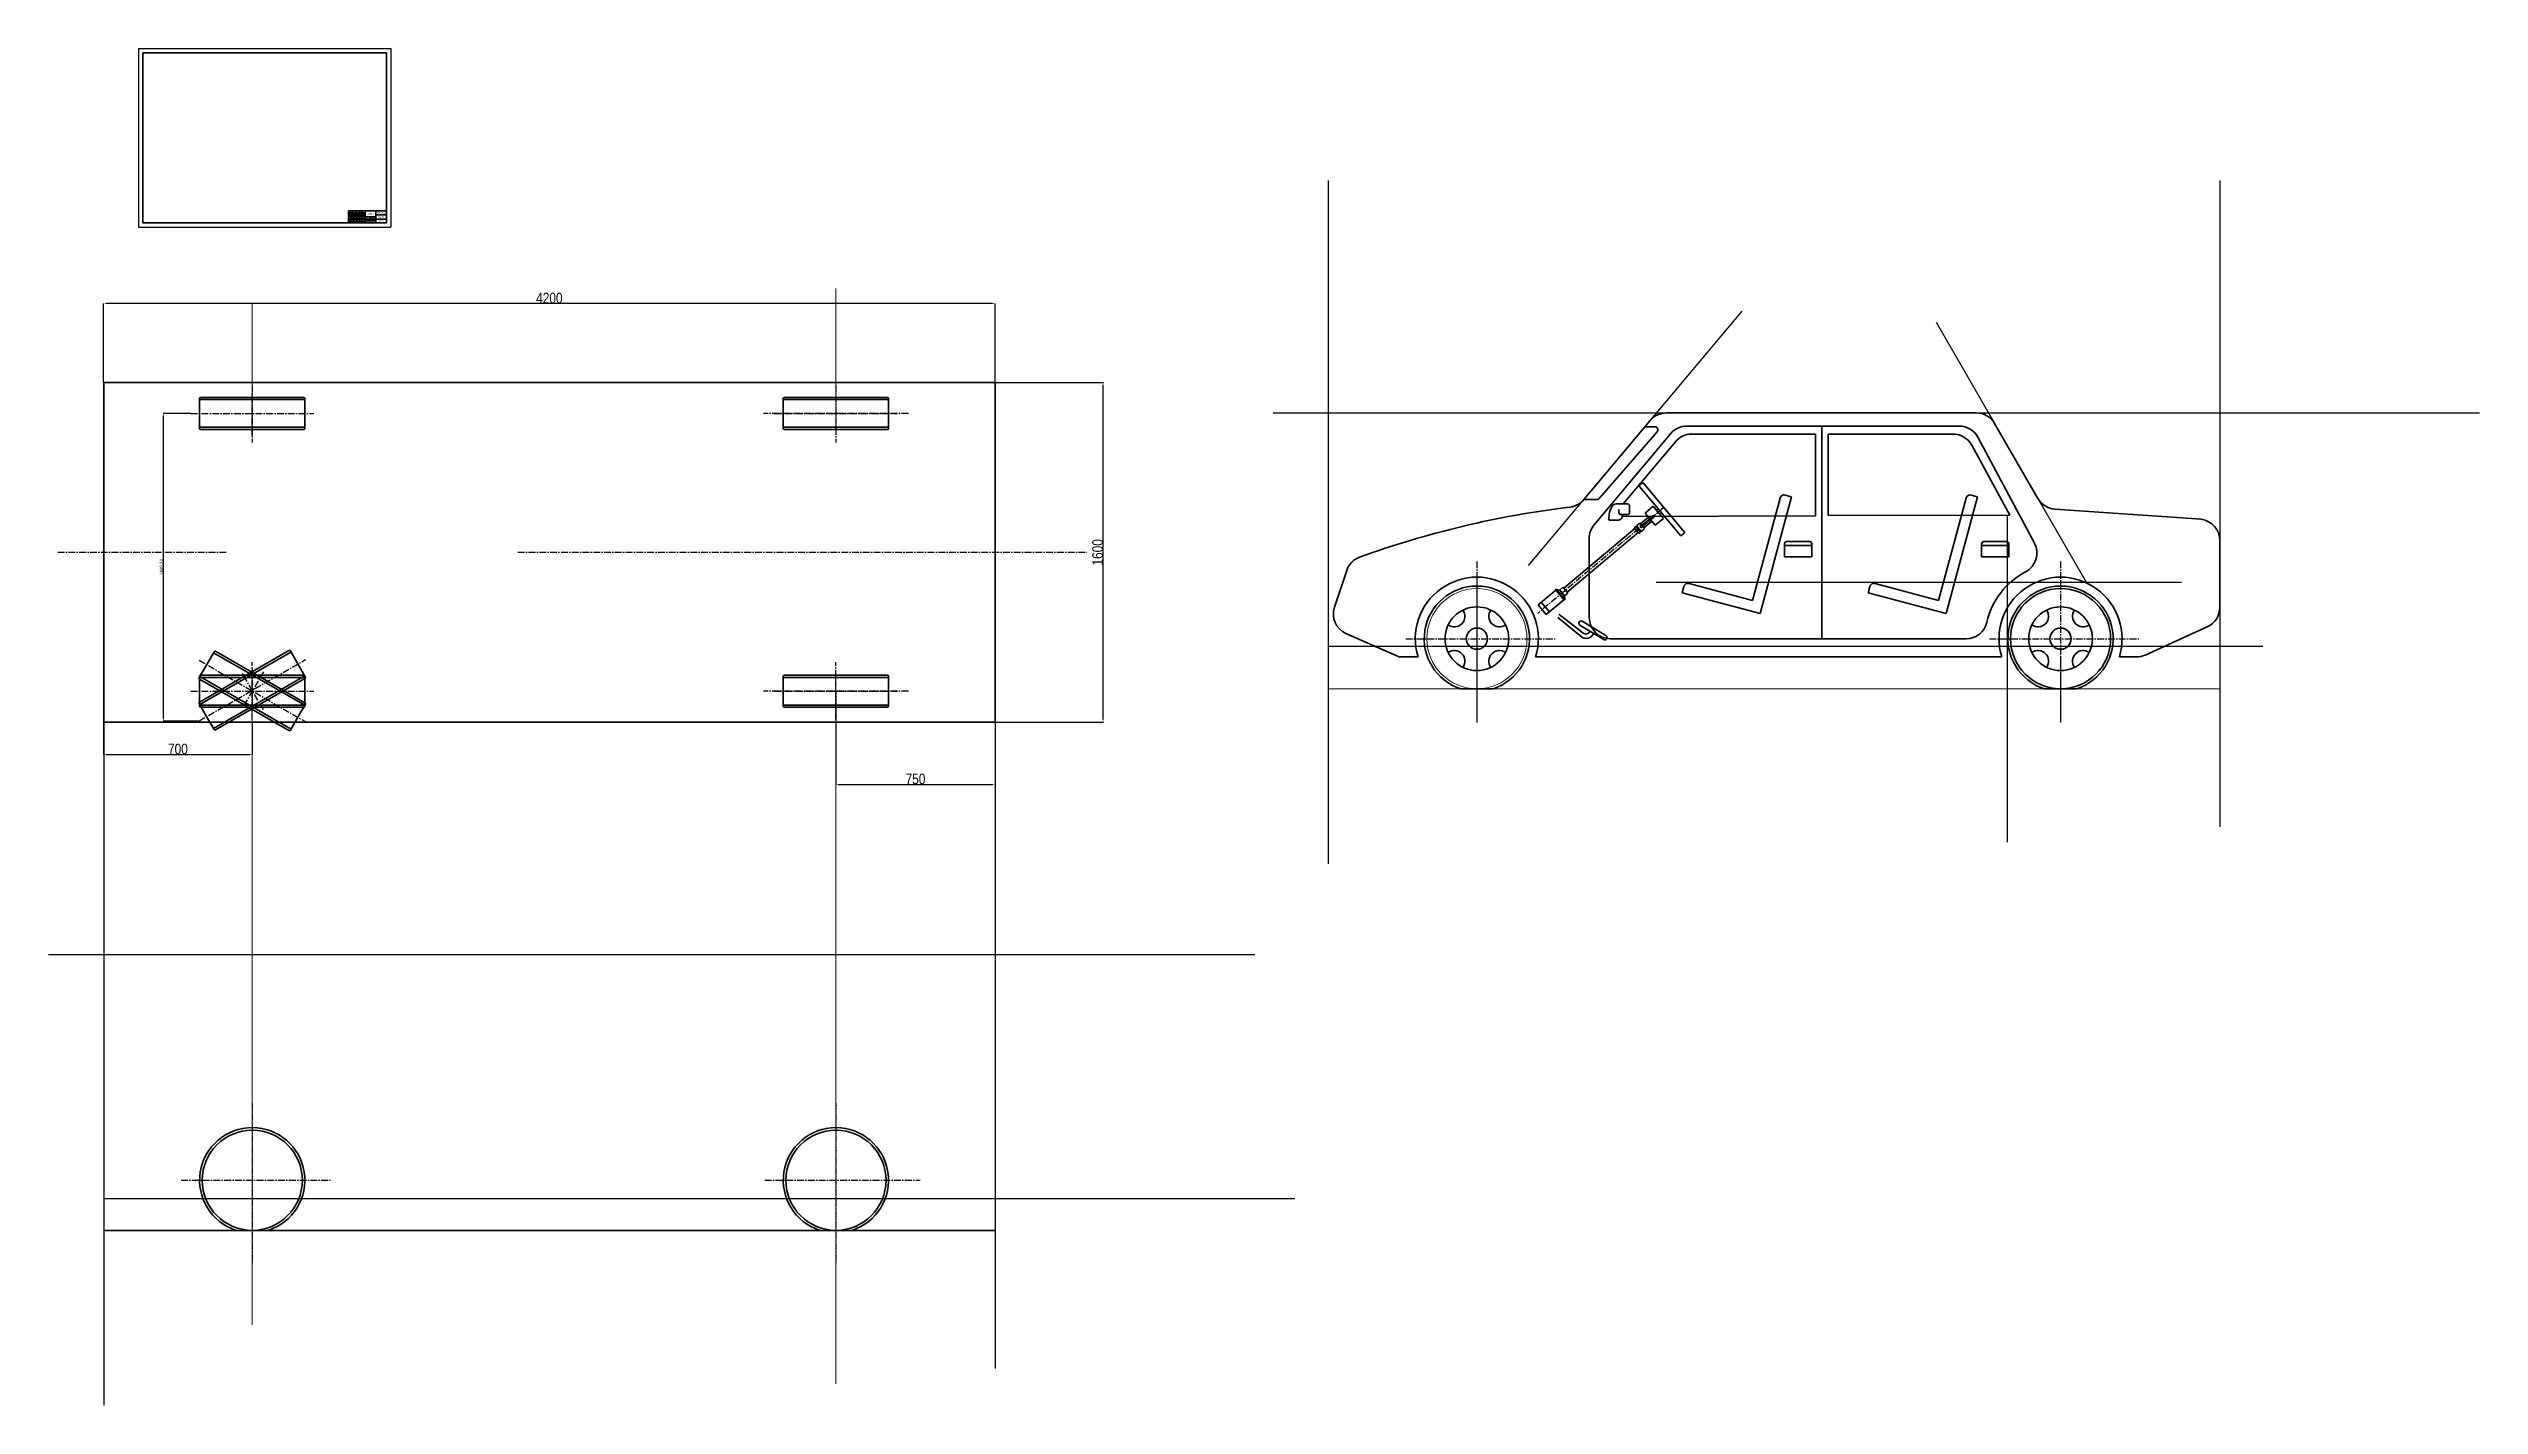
# Model space of a CAD drawing. Header units: millimetres. Extents: x 2658 to 15481, y -10305 to 2746.
# Drawn here: x 4029 to 15481, y -3648 to 2746 of the extents above; entities that cross this region are included whole.
import ezdxf

# ---------------------------------------------------------------- set-up
doc = ezdxf.new("R2010")
doc.units = ezdxf.units.MM
doc.linetypes.add('CENTER', pattern=[50.8, 31.75, -6.35, 6.35, -6.35])
doc.layers.get('Defpoints').update_dxf_attribs({"lineweight": 50})
for name, color, linetype, lineweight in [('中心线层', 1, 'CENTER', 25), ('总内框线', 7, 'Continuous', 50), ('粗实线', 250, 'Continuous', 40), ('细线层', 250, 'Continuous', 20)]:
    doc.layers.add(name, color=color, linetype=linetype, lineweight=lineweight)
doc.layers.add('标注层', color=5, linetype='Continuous', lineweight=25, transparency=0.45)
doc.styles.get("Standard").update_dxf_attribs({"font": 'txt', "bigfont": 'gbcbig.shx'})
doc.styles.add('陈杰（2）', font='Arial.ttf', dxfattribs={"width": 0.8})
doc.dimstyles.new('ISO-25', dxfattribs={"dimtxt": 2.5, "dimasz": 2.5, "dimexe": 1.25, "dimexo": 0.625, "dimtad": 1, "dimtxsty": 'Standard', "dimcen": 2.5, "dimadec": 0, "dimazin": 0, "dimtfac": 1, "dimtmove": 0, "dimatfit": 3, "dimfxl": 1, "dimarcsym": 0})

# ---------------------------------------------------------------- blocks, each defined once
blk = doc.blocks.new('*D6')
at = {"layer": 'Defpoints', "color": 0, "lineweight": 50, "transparency": 16777216}
for p in [(8488, 1172), (8997, 1172), (8488, -428)]:
    blk.add_point(p, dxfattribs=at)
at = {"layer": '标注层', "color": 0, "lineweight": -2, "transparency": 16777216}
for p, q in [((8490, 1172), (8999, 1172)), ((8997, -416), (8997, 1160)), ((8490, -428), (8999, -428))]:
    blk.add_line(p, q, dxfattribs=at)
at = {"layer": '标注层', "color": 0, "lineweight": 50, "transparency": 16777216}
for points in [[(8995, 1160), (8999, 1160), (8997, 1172)], [(8995, -416), (8999, -416), (8997, -428)]]:
    blk.add_solid(points, dxfattribs=at)
at = {"layer": '标注层', "color": 0, "lineweight": 25, "transparency": 16777216, "insert": (8971, 372), "char_height": 50, "attachment_point": 5, "rotation": 90, "style": '陈杰（2）'}
blk.add_mtext('1600', dxfattribs=at)
blk = doc.blocks.new('*D7')
at = {"layer": 'Defpoints', "color": 0, "lineweight": 50, "transparency": 16777216}
for p in [(4288, 1544), (4288, 1172), (8488, 1172)]:
    blk.add_point(p, dxfattribs=at)
at = {"layer": '标注层', "color": 0, "lineweight": -2, "transparency": 16777216}
for p, q in [((4288, 1174), (4288, 1545)), ((8476, 1544), (4300, 1544)), ((8488, 1174), (8488, 1545))]:
    blk.add_line(p, q, dxfattribs=at)
at = {"layer": '标注层', "color": 0, "lineweight": 50, "transparency": 16777216}
for points in [[(4300, 1546), (4300, 1542), (4288, 1544)], [(8476, 1546), (8476, 1542), (8488, 1544)]]:
    blk.add_solid(points, dxfattribs=at)
at = {"layer": '标注层', "color": 0, "lineweight": 25, "transparency": 16777216, "insert": (6388, 1570), "char_height": 50, "attachment_point": 5, "style": '陈杰（2）'}
blk.add_mtext('4200', dxfattribs=at)
blk = doc.blocks.new('*D8')
at = {"layer": 'Defpoints', "color": 0, "lineweight": -3, "transparency": 16777216}
for p in [(4699, 1027), (4569, -423), (4737, -423)]:
    blk.add_point(p, dxfattribs=at)
at = {"layer": '标注层', "color": 0, "lineweight": -2, "transparency": 16777216}
for p, q in [((4697, 1027), (4568, 1027)), ((4569, 1015), (4569, -411)), ((4735, -423), (4568, -423))]:
    blk.add_line(p, q, dxfattribs=at)
at = {"layer": '标注层', "color": 0, "lineweight": -3, "transparency": 16777216}
for points in [[(4567, 1015), (4571, 1015), (4569, 1027)], [(4567, -411), (4571, -411), (4569, -423)]]:
    blk.add_solid(points, dxfattribs=at)
at = {"layer": '标注层', "color": 0, "lineweight": 25, "transparency": 16777216, "insert": (4560, 302), "char_height": 15, "attachment_point": 5, "rotation": 90, "style": '陈杰（2）'}
blk.add_mtext('1449.24', dxfattribs=at)
blk = doc.blocks.new('*D9')
at = {"layer": 'Defpoints', "color": 0, "lineweight": 50, "transparency": 16777216}
for p in [(4288, -428), (4988, -428), (4988, -581)]:
    blk.add_point(p, dxfattribs=at)
at = {"layer": '标注层', "color": 0, "lineweight": -2, "transparency": 16777216}
for p, q in [((4288, -430), (4288, -582)), ((4988, -430), (4988, -582)), ((4300, -581), (4976, -581))]:
    blk.add_line(p, q, dxfattribs=at)
at = {"layer": '标注层', "color": 0, "lineweight": 50, "transparency": 16777216}
for points in [[(4300, -579), (4300, -583), (4288, -581)], [(4976, -579), (4976, -583), (4988, -581)]]:
    blk.add_solid(points, dxfattribs=at)
at = {"layer": '标注层', "color": 0, "lineweight": 25, "transparency": 16777216, "insert": (4638, -555), "char_height": 50, "attachment_point": 5, "style": '陈杰（2）'}
blk.add_mtext('700', dxfattribs=at)
blk = doc.blocks.new('*D10')
at = {"layer": 'Defpoints', "color": 0, "lineweight": -3, "transparency": 16777216}
for p in [(7738, -278), (8488, -278), (8488, -722)]:
    blk.add_point(p, dxfattribs=at)
at = {"layer": '标注层', "color": 0, "lineweight": -2, "transparency": 16777216}
for p, q in [((7738, -280), (7738, -723)), ((8488, -280), (8488, -723)), ((7750, -722), (8476, -722))]:
    blk.add_line(p, q, dxfattribs=at)
at = {"layer": '标注层', "color": 0, "lineweight": -3, "transparency": 16777216}
for points in [[(7750, -720), (7750, -724), (7738, -722)], [(8476, -720), (8476, -724), (8488, -722)]]:
    blk.add_solid(points, dxfattribs=at)
at = {"layer": '标注层', "color": 0, "lineweight": 25, "transparency": 16777216, "insert": (8113, -696), "char_height": 50, "attachment_point": 5, "style": '陈杰（2）'}
blk.add_mtext('750', dxfattribs=at)

msp = doc.modelspace()

# ---------------------------------------------------------------- linework, layer by layer
for p, q in [((4451.853, 2745.739), (4451.853, 1904.739)), ((4451.853, 2745.739), (5640.853, 2745.739)), ((5640.853, 2745.739), (5640.853, 1904.739)), ((5440.853, 1973.739), (5520.853, 1973.739)), ((5440.853, 1966.739), (5520.853, 1966.739)), ((5620.853, 1980.739), (5620.853, 1924.739)), ((4451.853, 1904.739), (5640.853, 1904.739)), ((5440.853, 1945.739), (5520.853, 1945.739)), ((5440.853, 1938.739), (5520.853, 1938.739)), ((5440.853, 1931.739), (5520.853, 1931.739)), ((5620.853, 1924.739), (5440.853, 1924.739)), ((5527.353, 1942.739), (5527.353, 1933.739)), ((5533.853, 1942.739), (5533.853, 1933.739)), ((5540.353, 1942.739), (5540.353, 1933.739))]:
    msp.add_line(p, q)
at = {"layer": 'Defpoints', "lineweight": 50}
for p, q in [((4740.118, 1091.536), (5236.118, 1091.536)), ((7490.118, 1091.536), (7986.118, 1091.536)), ((4740.118, 961.536), (5236.118, 961.536)), ((7490.118, 961.536), (7986.118, 961.536)), ((4740.844, -345.687), (5170.393, -97.687)), ((4806.193, -100.898), (5235.742, -348.898)), ((4740.118, -217.492), (5236.118, -217.492)), ((4741.193, -213.481), (5170.742, -461.481)), ((4805.844, -458.27), (5235.393, -210.27)), ((7490.118, -217.492), (7986.118, -217.492)), ((4740.118, -347.492), (5236.118, -347.492)), ((7490.118, -347.492), (7986.118, -347.492))]:
    msp.add_line(p, q, dxfattribs=at)
at = {"layer": 'Defpoints'}
for p, q in [((11536.482, 698.27), (11524.066, 687.852)), ((11542.399, 697.753), (11735.574, 467.536)), ((11716.723, 451.718), (11523.548, 681.935)), ((11588.509, 589.082), (11550.503, 557.191)), ((11588.509, 589.082), (11550.503, 557.191)), ((11588.509, 589.082), (11606.157, 568.05)), ((11501.839, 483.975), (11167.392, 203.341)), ((11518.001, 464.714), (11183.554, 184.08)), ((11501.839, 483.975), (11273.807, 292.633)), ((11506.251, 494.154), (11498.65, 487.776)), ((11518.001, 464.714), (11498.65, 487.776)), ((11506.251, 494.154), (11528.791, 467.292)), ((11513.241, 493.542), (11509.441, 490.353)), ((11525.254, 510.099), (11510.052, 497.343)), ((11532.592, 470.481), (11510.052, 497.343)), ((11518.001, 464.714), (11521.19, 460.914)), ((11528.791, 467.292), (11521.19, 460.914)), ((11528.443, 506.299), (11525.254, 510.099)), ((11529.403, 474.281), (11525.602, 471.092)), ((11533.487, 500.288), (11525.886, 493.91)), ((11525.886, 493.91), (11531.96, 486.67)), ((11566.449, 538.189), (11528.443, 506.299)), ((11544.605, 487.038), (11528.443, 506.299)), ((11539.561, 493.049), (11531.96, 486.67)), ((11547.794, 483.237), (11532.592, 470.481)), ((11573.964, 531.682), (11534.752, 498.779)), ((11577.508, 527.459), (11538.296, 494.557)), ((11582.61, 518.928), (11544.605, 487.038)), ((11544.605, 487.038), (11547.794, 483.237)), ((11550.503, 557.191), (11572.758, 530.67)), ((11586.543, 545.115), (11572.547, 533.371)), ((11578.925, 525.77), (11572.547, 533.371)), ((11572.547, 533.371), (11573.964, 531.682)), ((11574.529, 528.558), (11589.732, 541.314)), ((11576.301, 526.447), (11598.556, 499.925)), ((11578.925, 525.77), (11577.508, 527.459)), ((11592.921, 537.514), (11578.925, 525.77)), ((11589.732, 541.314), (11586.543, 545.115)), ((11589.732, 541.314), (11592.921, 537.514)), ((11636.561, 531.816), (11598.556, 499.925)), ((11606.157, 568.05), (11636.561, 531.816)), ((11735.056, 461.619), (11722.64, 451.201)), ((11129.735, 194.19), (11046.123, 124.032)), ((11046.123, 124.032), (11084.392, 78.425)), ((11061.325, 136.788), (11099.594, 91.181)), ((11168.003, 148.584), (11084.392, 78.425)), ((11148.869, 171.387), (11129.735, 194.19)), ((11152.67, 174.576), (11133.536, 197.379)), ((11149.001, 194.385), (11133.536, 197.379)), ((11148.869, 171.387), (11168.003, 148.584)), ((11164.203, 207.141), (11149.001, 194.385)), ((11149.001, 194.385), (11171.541, 167.523)), ((11152.67, 174.576), (11171.804, 151.773)), ((11167.392, 203.341), (11164.203, 207.141)), ((11167.392, 203.341), (11183.554, 184.08)), ((11186.743, 180.279), (11171.541, 167.523)), ((11171.541, 167.523), (11171.804, 151.773)), ((11183.554, 184.08), (11186.743, 180.279))]:
    msp.add_line(p, q, dxfattribs=at)
at = {"layer": 'Defpoints', "lineweight": 50}
for points in [[(4740.118, 1026.536), (4740.118, 1097.036, -0.414213562), (4745.118, 1102.036), (5231.118, 1102.036, -0.414213562), (5236.118, 1097.036), (5236.118, 1026.536)], [(7490.118, 1026.536), (7490.118, 1097.036, -0.414213562), (7495.118, 1102.036), (7981.118, 1102.036, -0.414213562), (7986.118, 1097.036), (7986.118, 1026.536)], [(4740.118, 1026.536), (4740.118, 956.036, 0.414213562), (4745.118, 951.036), (5231.118, 951.036, 0.414213562), (5236.118, 956.036), (5236.118, 1026.536)], [(7490.118, 1026.536), (7490.118, 956.036, 0.414213562), (7495.118, 951.036), (7981.118, 951.036, 0.414213562), (7986.118, 956.036), (7986.118, 1026.536)], [(4773.344, -401.978), (4738.094, -340.924, -0.414213562), (4739.924, -334.093), (5160.813, -91.093, -0.414213562), (5167.643, -92.924), (5202.893, -153.978)], [(4773.693, -157.189), (4808.943, -96.135, -0.414213562), (4815.773, -94.304), (5236.662, -337.304, -0.414213562), (5238.492, -344.135), (5203.242, -405.189)], [(4773.693, -157.189), (4738.443, -218.244, 0.414213562), (4740.273, -225.074), (5161.162, -468.074, 0.414213562), (5167.992, -466.244), (5203.242, -405.189)], [(4740.118, -282.492), (4740.118, -211.992, -0.414213562), (4745.118, -206.992), (5231.118, -206.992, -0.414213562), (5236.118, -211.992), (5236.118, -282.492)], [(4773.344, -401.978), (4808.594, -463.033, 0.414213562), (4815.424, -464.863), (5236.313, -221.863, 0.414213562), (5238.143, -215.033), (5202.893, -153.978)], [(7490.118, -282.492), (7490.118, -211.992, -0.414213562), (7495.118, -206.992), (7981.118, -206.992, -0.414213562), (7986.118, -211.992), (7986.118, -282.492)], [(4740.118, -282.492), (4740.118, -352.992, 0.414213562), (4745.118, -357.992), (5231.118, -357.992, 0.414213562), (5236.118, -352.992), (5236.118, -282.492)], [(7490.118, -282.492), (7490.118, -352.992, 0.414213562), (7495.118, -357.992), (7981.118, -357.992, 0.414213562), (7986.118, -352.992), (7986.118, -282.492)]]:
    msp.add_lwpolyline(points, format="xyb", dxfattribs=at)
at = {"layer": 'Defpoints'}
for centre, radius, start, end in [((11526.766, 684.635), 4.2, 130, 220), ((11539.182, 695.053), 4.2, 40, 130), ((11732.357, 464.836), 4.2, 310, 40), ((11719.941, 454.418), 4.2, 220, 310), ((11131.635, 195.785), 2.481, 40, 220), ((11169.904, 150.178), 2.481, 220, 40)]:
    msp.add_arc(centre, radius, start, end, dxfattribs=at)
at = {"layer": '中心线层', "lineweight": -3}
for p, q in [((4988.118, 1160.349), (4988.118, 889.503)), ((7738.118, 1160.349), (7738.118, 889.503)), ((8079.421, 1026.536), (7397.419, 1026.536)), ((10758, 329.343), (10758, -430.146)), ((10758, 246.161), (10758, -430.146)), ((13508, 329.343), (13508, -430.146)), ((10422.961, -34.94), (11126.18, -34.94)), ((13172.961, -34.94), (13876.18, -34.94)), ((4988.118, -416.305), (4988.118, -145.46)), ((7738.118, -416.305), (7738.118, -145.46)), ((13508, -120.94), (13508, -430.146)), ((8079.421, -282.492), (7397.419, -282.492)), ((4988.118, -2222.718), (4988.118, -2982.207)), ((7738.118, -2222.718), (7738.118, -2982.207)), ((4653.08, -2587), (5356.299, -2587)), ((7403.08, -2587), (8134.29, -2587))]:
    msp.add_line(p, q, dxfattribs=at)
at = {"layer": '中心线层'}
for p, q in [((4988.118, 921.672), (4988.118, 1122.371)), ((4698.669, 1026.536), (5277.568, 1026.536)), ((7448.669, 1026.536), (8027.568, 1026.536)), ((11638.987, 582.644), (11044.899, 84.146)), ((4071.535, 372.022), (4866.777, 372.022)), ((6239.632, 372.022), (8920.179, 372.022)), ((4737.448, -422.703), (5238.789, -133.254)), ((4737.797, -136.465), (5239.138, -425.914)), ((5040.55, -368.793), (4940.201, -194.982)), ((5040.899, -190.375), (4940.55, -364.185)), ((4988.118, -177.629), (4988.118, -378.328)), ((4698.669, -282.492), (5277.568, -282.492)), ((7448.669, -282.492), (8027.568, -282.492))]:
    msp.add_line(p, q, dxfattribs=at)
at = {"layer": '总内框线'}
for p, q in [((4471.853, 2725.739), (5620.853, 2725.739)), ((4471.853, 2725.739), (4471.853, 1924.739)), ((5620.853, 2725.739), (5620.853, 1924.739)), ((5440.853, 1980.739), (5620.853, 1980.739)), ((5440.853, 1924.739), (5440.853, 1980.739)), ((5440.853, 1959.739), (5520.853, 1959.739)), ((5440.853, 1952.739), (5570.853, 1952.739)), ((5450.853, 1980.739), (5450.853, 1952.739)), ((5452.853, 1952.739), (5452.853, 1924.739)), ((5460.853, 1980.739), (5460.853, 1952.739)), ((5464.853, 1952.739), (5464.853, 1924.739)), ((5476.853, 1980.739), (5476.853, 1952.739)), ((5480.853, 1952.739), (5480.853, 1924.739)), ((5492.853, 1980.739), (5492.853, 1952.739)), ((5492.853, 1952.739), (5492.853, 1924.739)), ((5504.853, 1980.739), (5504.853, 1924.739)), ((5520.853, 1980.739), (5520.853, 1924.739)), ((5546.853, 1933.739), (5546.853, 1952.739)), ((5558.853, 1933.739), (5558.853, 1952.739)), ((5570.853, 1924.739), (5570.853, 1980.739)), ((5570.853, 1962.739), (5620.853, 1962.739)), ((4471.853, 1924.739), (5620.853, 1924.739)), ((5520.853, 1942.739), (5570.853, 1942.739)), ((5520.853, 1933.739), (5570.853, 1933.739)), ((5570.853, 1942.739), (5620.853, 1942.739))]:
    msp.add_line(p, q, dxfattribs=at)
at = {"layer": '粗实线', "lineweight": -3}
for p, q in [((11001.899, 310.367), (12007.554, 1508.86)), ((13630.415, 229.06), (12922.953, 1454.42)), ((14078.344, 229.06), (11602.654, 229.06))]:
    msp.add_line(p, q, dxfattribs=at)
at = {"layer": '粗实线'}
for p, q in [((11262.042, 620.393), (11574.98, 993.339)), ((11310.799, 501.93), (11670.884, 931.063)), ((11334.274, 625.556), (11606.839, 939.292)), ((11595.515, 964.129), (11550.471, 964.129)), ((11651.585, 1029.06), (13110.799, 1029.06)), ((11747.476, 966.784), (13030.584, 966.947)), ((11769.718, 928.883), (12353.231, 928.959)), ((12353.231, 928.967), (12353.231, 544.579)), ((12383.234, 966.866), (12383.234, -34.94)), ((12413.234, 928.967), (13001.645, 929.044)), ((12413.234, 928.967), (12413.234, 544.789)), ((13197.402, 979.06), (13401.645, 625.301)), ((11447.525, 600.465), (11693.127, 893.162)), ((13268.304, 547.77), (13089.524, 876.788)), ((13118.824, 914.021), (13384.793, 415.53)), ((11262.042, 620.393), (11322.951, 620.393)), ((11398.598, 594.028), (11403.147, 597.078)), ((11467.558, 600.465), (11414.283, 600.465)), ((11427.324, 559.571), (11427.324, 573.868)), ((11477.558, 559.571), (11477.558, 590.465)), ((11612.055, 576.457), (11604.454, 570.079)), ((12057.08, 144.585), (12186.49, 627.548)), ((12092.436, 83.348), (12239.963, 633.926)), ((12239.963, 633.926), (12210.985, 641.69)), ((12933.234, 144.586), (13062.643, 627.549)), ((12968.589, 83.349), (13116.116, 633.926)), ((13116.116, 633.926), (13087.138, 641.691)), ((13481.315, 575.541), (14171.189, 527.603)), ((11384.598, 524.24), (11424.657, 524.24)), ((11467.507, 549.571), (11437.324, 549.571)), ((11442.142, 537.239), (11442.142, 549.571)), ((11442.142, 541.403), (12353.231, 544.579)), ((11467.507, 549.571), (11467.558, 549.571)), ((11620.616, 550.818), (11628.217, 557.196)), ((12413.234, 544.789), (13268.304, 547.77)), ((11287.403, 437.651), (11287.403, 65.06)), ((12207.562, 403.471), (12336.029, 403.471)), ((13136.113, 403.471), (13264.579, 403.471)), ((14258, 428.476), (14258, 111.88)), ((10086.802, 113.268), (10144.897, 287.123)), ((11725.384, 181.699), (11733.149, 210.677)), ((11725.384, 181.699), (12092.436, 83.348)), ((11757.643, 224.819), (12057.08, 144.585)), ((12601.537, 181.7), (12609.302, 210.678)), ((12601.537, 181.7), (12968.589, 83.349)), ((12633.797, 224.82), (12933.234, 144.586)), ((11249.004, -24.147), (11139.96, 65.418)), ((11257.709, -7.524), (11143.501, 81.153)), ((11355.607, -39.147), (11243.364, 28.223)), ((11366.238, -20.305), (11254.57, 46.905)), ((13905.955, -112.035), (14199.252, 20.785)), ((10391.247, -120.94), (10141.055, -9.816)), ((11387.403, -34.94), (13063.665, -34.94)), ((10391.247, -120.94), (10481.045, -120.94)), ((11034.954, -120.94), (13231.045, -120.94)), ((13784.954, -120.94), (13864.703, -120.94)), ((10681.789, -270.94), (10834.21, -270.94)), ((13431.789, -270.94), (13584.21, -270.94)), ((8488.118, -2823), (4288.118, -2823))]:
    msp.add_line(p, q, dxfattribs=at)
msp.add_lwpolyline([(4288.118, -427.978), (8488.118, -427.978), (8488.118, 1172.022), (4288.118, 1172.022)], close=True, dxfattribs=at)
for points in [[(12217.562, 422.889), (12326.029, 422.889, -0.414213562), (12336.029, 412.889), (12336.029, 351.203), (12207.562, 351.203), (12207.562, 412.889, -0.414213562)], [(13146.113, 422.889), (13254.579, 422.889, -0.414213562), (13264.579, 412.889), (13264.579, 351.203), (13136.113, 351.203), (13136.113, 412.889, -0.414213562)]]:
    msp.add_lwpolyline(points, format="xyb", close=True, dxfattribs=at)
for centre, radius in [((10758, -34.94), 150), ((13508, -34.94), 236), ((13508, -34.94), 150), ((10758, -34.94), 50), ((13508, -34.94), 50), ((4988.118, -2587), 236), ((7738.118, -2587), 236)]:
    msp.add_circle(centre, radius, dxfattribs=at)
for centre, radius, start, end in [((11651.585, 929.06), 100, 90, 140), ((11595.515, 949.129), 15, 319.0168747, 90), ((11747.489, 866.784), 100, 90.0072621, 140), ((11769.732, 828.883), 100, 90.0075007, 140), ((13001.658, 829.044), 100, 28.5184269, 90.0075007), ((13030.596, 866.947), 100, 28.0821215, 90.0072621), ((13110.799, 929.06), 100, 30, 90), ((11737.764, -3888.114), 4506.022, 96.8871412, 109.8765234), ((11185.437, 684.672), 100, 276.8871412, 320), ((11322.951, 635.393), 15, 270, 319.0168747), ((11414.283, 580.465), 20, 90, 123.8368385), ((11467.558, 590.465), 10, 0, 90), ((12205.808, 622.372), 20, 75, 165), ((13081.962, 622.373), 20, 75, 165), ((13488.248, 675.301), 100, 210, 266.0249647), ((11387.403, 437.651), 100, 140, 180), ((11384.598, 529.24), 5, 180.4767391, 270), ((11425.581, 541.256), 17.042, 266.8940207, 346.3656091), ((11437.324, 559.571), 10, 180, 270), ((11467.558, 559.571), 10, 270, 0), ((14158, 428.476), 100, 0, 82.4211266), ((10239.742, 255.43), 100, 109.8765234, 161.5225265), ((13296.565, 368.457), 100, 297.6605844, 28.0821215), ((10758, -34.94), 290, 342.7493911, 197.2506089), ((13508, -34.94), 355.448, 117.6605844, 167.3165619), ((13508, -34.94), 290, 342.7493911, 197.2506089), ((11752.467, 205.5), 20, 75, 165), ((12628.62, 205.501), 20, 75, 165), ((10181.647, 81.575), 100, 161.5225265, 246.0512982), ((10651.934, 71.126), 50, 234.5940682, 35.4059318), ((10864.066, 71.126), 50, 144.5940682, 305.4059318), ((11248.657, 37.75), 10.898, 57.1453658, 240.943113), ((11387.403, 65.06), 100, 180, 270), ((13063.665, 65.06), 100, 270, 347.3165619), ((13401.934, 71.126), 50, 234.5940682, 35.4059318), ((13614.066, 71.126), 50, 144.5940682, 305.4059318), ((14158, 111.88), 100, 294.3634318, 0), ((10651.934, -141.006), 50, 324.5940682, 125.4059318), ((10864.066, -141.006), 50, 54.5940682, 215.4059318), ((11273.507, 0.662), 34.87, 225.3545947, 342.4733087), ((11271.602, 7.585), 20.525, 227.4010352, 337.8502396), ((11360.486, -29.479), 10.829, 240, 60), ((13401.934, -141.006), 50, 324.5940682, 125.4059318), ((13614.066, -141.006), 50, 54.5940682, 215.4059318), ((13864.703, -20.94), 100, 270, 294.3634318)]:
    msp.add_arc(centre, radius, start, end, dxfattribs=at)
at = {"layer": '粗实线', "lineweight": 50}
for centre in [(10758, -34.94), (13508, -34.94), (4988.118, -2587), (7738.118, -2587)]:
    msp.add_arc(centre, 248, 287.8965511, 252.1034489, dxfattribs=at)
at = {"layer": '粗实线'}
msp.add_open_spline([(11398.598, 594.028), (11391.806, 583.553), (11382.471, 562.31), (11379.512, 539.467), (11379.598, 529.198)], degree=3, knots=[0, 0, 0, 0, 15774.876169435, 28750.810048973, 28750.810048973, 28750.810048973, 28750.810048973], dxfattribs=at)
at = {"layer": '细线层', "lineweight": -3}
for p, q in [((10058, 2124.082), (10058, -1095.882)), ((14258, 2124.082), (14258, -921.416)), ((9798.594, 1029.06), (15481.328, 1029.06)), ((13258, -993.612), (13258, 547.734)), ((10058, -70.94), (14461.36, -70.94)), ((4288.118, -427.978), (4288.118, -3647.943)), ((8488.118, -427.978), (8488.118, -3473.476)), ((4028.713, -1523), (9711.446, -1523)), ((4288.118, -2673), (9900.088, -2673))]:
    msp.add_line(p, q, dxfattribs=at)
at = {"layer": '细线层'}
for p, q in [((7738.118, 1615.078), (7738.118, 959.546)), ((4988.118, 1544.591), (4988.118, 959.545)), ((4988.118, -147.061), (4988.118, -151.863)), ((4988.118, -151.863), (4988.118, -147.061)), ((4988.118, -215.502), (4988.118, -3267.683)), ((7738.118, -215.501), (7738.118, -3545.672)), ((14258, -270.94), (10058, -270.94))]:
    msp.add_line(p, q, dxfattribs=at)
msp.add_circle((10758, -34.94), 236, dxfattribs=at)

# ---------------------------------------------------------------- texts
at = {"width": 93.01929, "attachment_point": 1, "style": '陈杰（2）'}
for s, insert, char_height in [('{\\fSimSun|b0|i0|c134|p2;标记}', (5442.808, 1958.179), 2.5), ('{\\fSimSun|b0|i0|c134|p2;设\u3000计}', (5442.868, 1950.839), 2.5), ('{\\fSimSun|b0|i0|c134|p2;处数}', (5452.429, 1958.194), 2.5), ('{\\fSimSun|b0|i0|c134|p2;（签名）}', (5454.41, 1950.839), 2.5), ('{\\fSimSun|b0|i0|c134|p2;分\u3000区}', (5464.09, 1958.318), 2.5), ('{\\fSimSun|b0|i0|c134|p2;\u3000（年月日）}', (5462.535, 1950.724), 2.5), ('{\\fSimSun|b0|i0|c134|p2;更改文件号}', (5477.825, 1958.264), 2.5), ('{\\fSimSun|b0|i0|c134|p2;标准化}', (5482.942, 1950.824), 2.5), ('{\\fSimSun|b0|i0|c134|p2;签名}', (5495.809, 1958.005), 2.5), ('{\\fSimSun|b0|i0|c134|p2;（签名）}', (5494.909, 1950.575), 2.5), ('{\\fSimSun|b0|i0|c134|p2;年、月、日}', (5506.204, 1957.812), 2.5), ('{\\fSimSun|b0|i0|c134|p2;（年月日）}', (5507.776, 1950.476), 2.5), ('{\\fSimSun|b0|i0|c134|p2;阶\u3000段\u3000标\u3000记}', (5525.157, 1948.991), 2.5), ('{\\fFangSong|b0|i0|c134|p49;材料标记}', (5531.821, 1969.1), 6), ('{\\fSimSun|b0|i0|c134|p2;重\u3000量}', (5549.04, 1948.763), 2.5), ('{\\fSimSun|b0|i0|c134|p2;比\u3000例}', (5561.092, 1948.832), 2.5), ('{\\fSimSun|b0|i0|c134|p2;重庆交通大学}', (5577.029, 1974.503), 6), ('{\\fArial Unicode MS|b0|i0|c134|p0;总装配图}', (5581.584, 1955.974), 6), ('{\\fSimSun|b0|i0|c134|p2;审\u3000核}', (5442.664, 1936.57), 2.5), ('{\\fSimSun|b0|i0|c134|p2;工\u3000艺}', (5442.868, 1930.084), 2.5), ('{\\fSimSun|b0|i0|c134|p2;批\u3000准}', (5482.636, 1929.766), 2.5), ('{\\fSimSun|b0|i0|c134|p2;共\u3000\u3000\u3000张\u3000\u3000\u3000第\u3000\u3000\u3000页}', (5528.651, 1930.466), 2.5), ('{\\fArial Unicode MS|b0|i0|c0|p0;5:1}', (5563.459, 1939.312), 2.5), ('{\\fFangSong|b0|i0|c134|p49;图样代号}', (5582.986, 1936.098), 6)]:
    msp.add_mtext(s, dxfattribs=dict(at, insert=insert, char_height=char_height))

# ---------------------------------------------------------------- dimensions: what is measured, and where the dimension line sits
at = {"layer": '标注层', "lineweight": 25}
for base, p1, p2, picture, middle in [((4288.118, 1544.016), (8488.118, 1172.022), (4288.118, 1172.022), '*D7', (6388.118, 1570.357)), ((8488.118, -721.964), (7738.118, -277.978), (8488.118, -277.978), '*D10', (8113.118, -695.623)), ((4988.118, -580.936), (4288.118, -427.978), (4988.118, -427.978), '*D9', (4638.118, -554.595))]:
    dim = msp.add_linear_dim(base=base, p1=p1, p2=p2, dimstyle='ISO-25', override={"dimtxt": 50, "dimasz": 12, "dimexo": 2, "dimgap": 1, "dimdsep": 46, "dimtxsty": '陈杰（2）'}, dxfattribs=at)
    dim.commit()
    dim.dimension.update_dxf_attribs({"geometry": picture, "text_midpoint": middle})
for base, p1, p2, override, picture, middle in [((8997.363, 1172.022), (8488.118, -427.978), (8488.118, 1172.022), {"dimtxt": 50, "dimasz": 12, "dimexo": 2, "dimgap": 1, "dimdsep": 46, "dimtxsty": '陈杰（2）'}, '*D6', (8971.022, 372.022)), ((4569.065, -422.703), (4698.669, 1026.536), (4737.448, -422.703), {"dimscale": 1, "dimtxt": 15, "dimasz": 12, "dimexo": 2, "dimgap": 1, "dimdsep": 46, "dimtxsty": '陈杰（2）'}, '*D8', (4560.463, 301.916))]:
    dim = msp.add_linear_dim(base=base, p1=p1, p2=p2, angle=90, dimstyle='ISO-25', override=override, dxfattribs=at)
    dim.commit()
    dim.dimension.update_dxf_attribs({"geometry": picture, "text_midpoint": middle})

doc.saveas('drawing.dxf')
